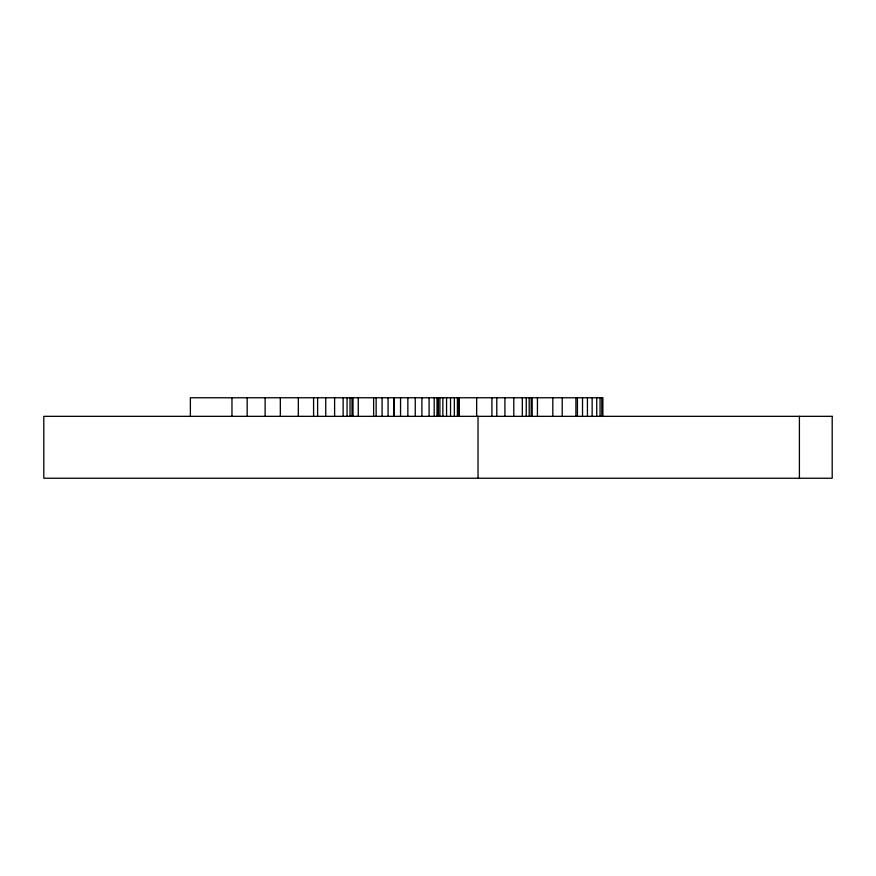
<?xml version="1.0" encoding="UTF-8"?>
<svg xmlns="http://www.w3.org/2000/svg" width="876" height="876" viewBox="0 0 876 876"><rect width="100%" height="100%" fill="white"/><g stroke="black" fill="none" stroke-linecap="round" stroke-linejoin="round"><path stroke-width="1.31" d="M799.405 416.33L799.405 478.241M602.863 416.33L602.863 397.759L190.377 397.759L190.377 416.33M602.349 397.759L602.349 416.33M602.108 397.759L602.108 416.33M600.06 397.759L600.06 416.33M596.742 397.759L596.742 416.33M592.143 397.759L592.143 416.33M587.424 397.759L587.424 416.33M582.518 397.759L582.518 416.33M577.437 397.759L577.437 416.33M575.904 397.759L575.904 416.33M562.228 397.759L562.228 416.33M552.811 397.759L552.811 416.33M537.437 397.759L537.437 416.33M532.181 397.759L532.181 416.33M531.184 397.759L531.184 416.33M529.203 397.759L529.203 416.33M526.246 397.759L526.246 416.33M522.315 397.759L522.315 416.33M513.785 397.759L513.785 416.33M504.915 397.759L504.915 416.33M496.791 397.759L496.791 416.33M491.918 397.759L491.918 416.33M478.033 416.33L478.033 478.241M476.664 397.759L476.664 416.33M458.925 397.759L458.925 416.33M458.86 397.759L458.86 416.33M457.392 397.759L457.392 416.33M454.348 397.759L454.348 416.33M450.538 397.759L450.538 416.33M446.563 397.759L446.563 416.33M442.862 397.759L442.862 416.33M439.894 397.759L439.894 416.33M438.099 397.759L438.099 416.33M437.595 397.759L437.595 416.33M437.069 397.759L437.069 416.33M434.2 397.759L434.2 416.33M429.098 397.759L429.098 416.33M421.893 397.759L421.893 416.33M415.257 397.759L415.257 416.33M407.855 397.759L407.855 416.33M400.551 397.759L400.551 416.33M394.156 397.759L394.156 416.33M394.123 397.759L394.123 416.33M393.806 397.759L393.806 416.33M388.068 397.759L388.068 416.33M382.089 397.759L382.089 416.33M376.143 397.759L376.143 416.33M373.625 397.759L373.625 416.33M358.262 397.759L358.262 416.33M353.006 397.759L353.006 416.33M352.01 397.759L352.01 416.33M350.028 397.759L350.028 416.33M347.071 397.759L347.071 416.33M343.14 397.759L343.14 416.33M334.61 397.759L334.61 416.33M325.741 397.759L325.741 416.33M317.616 397.759L317.616 416.33M313.586 397.759L313.586 416.33M298.322 397.759L298.322 416.33M280.331 397.759L280.331 416.33M265.121 397.759L265.121 416.33M247.174 397.759L247.174 416.33M231.965 397.759L231.965 416.33M832.2 416.33L43.8 416.33L43.8 478.241L832.2 478.241L832.2 416.33"/></g></svg>
